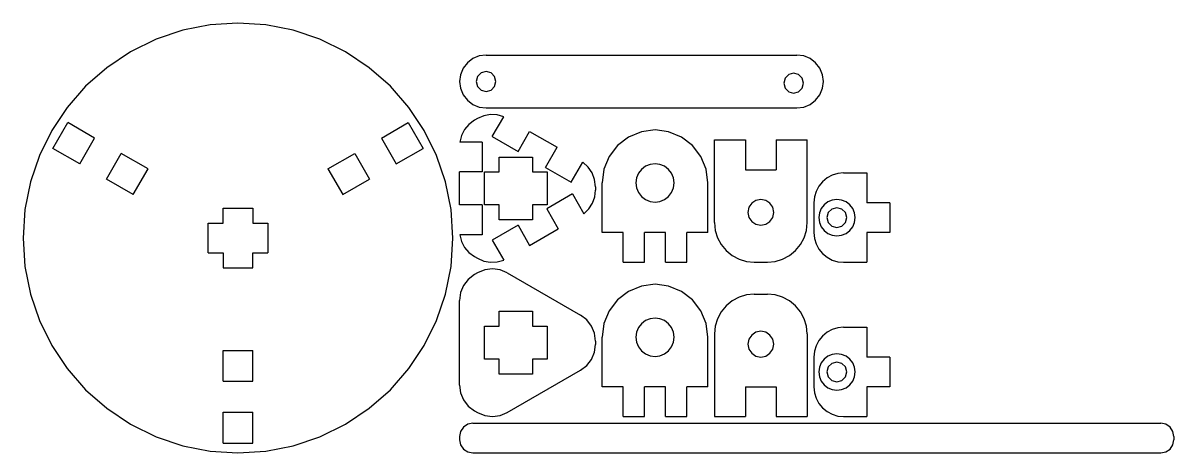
# Model space of a CAD drawing. Extents: x -1 to 335, y 295 to 814.
# Drawn here: x 161.4 to 335.4, y 353.5 to 418.5 of the extents above; entities that cross this region are included whole.
import ezdxf

# ---------------------------------------------------------------- set-up
doc = ezdxf.new("R2010")
doc.units = 0

msp = doc.modelspace()

# ---------------------------------------------------------------- linework, layer by layer
at = {"layer": 'VISIBLE'}
for p, q in [((189.682778, 418.195864), (185.538244, 417.379456)), ((193.882, 418.468), (189.682778, 418.195864)), ((198.081222, 418.195864), (193.882, 418.468)), ((202.225756, 417.379456), (198.081222, 418.195864)), ((181.503089, 416.018777), (177.632, 414.113826)), ((185.538244, 417.379456), (181.503089, 416.018777)), ((206.260911, 416.018777), (202.225756, 417.379456)), ((210.132, 414.113826), (206.260911, 416.018777)), ((177.632, 414.113826), (174.046719, 411.71384)), ((213.717281, 411.71384), (210.132, 414.113826)), ((228.559652, 412.462607), (227.917907, 411.627995)), ((229.382005, 413.092094), (228.559652, 412.462607)), ((230.338332, 413.489533), (229.382005, 413.092094)), ((231.382, 413.628), (230.338332, 413.489533)), ((231.382, 413.628), (278.381, 413.628)), ((279.425668, 413.489528), (278.382, 413.62799)), ((280.381995, 413.092093), (279.425668, 413.489528)), ((281.204348, 412.462607), (280.381995, 413.092093)), ((281.846093, 411.627995), (281.204348, 412.462607)), ((174.046719, 411.71384), (170.850759, 408.899633)), ((216.913241, 408.899633), (213.717281, 411.71384)), ((227.515984, 410.654921), (227.38201, 409.628)), ((227.917907, 411.627995), (227.515984, 410.654921)), ((230.632, 410.927038), (230.082962, 410.378)), ((231.382, 411.128), (230.632, 410.927038)), ((232.132, 410.927038), (231.382, 411.128)), ((232.681038, 410.378), (232.132, 410.927038)), ((277.132, 410.677038), (276.582962, 410.128)), ((277.882, 410.878), (277.132, 410.677038)), ((278.632, 410.677038), (277.882, 410.878)), ((279.181038, 410.128), (278.632, 410.677038)), ((282.248016, 410.654921), (281.846093, 411.627995)), ((282.38199, 409.628), (282.248016, 410.654921)), ((227.38201, 409.628), (227.515984, 408.601079)), ((230.082962, 410.378), (229.882, 409.628)), ((229.882, 409.628), (230.082962, 408.878)), ((232.882, 409.628), (232.681038, 410.378)), ((232.681038, 408.878), (232.882, 409.628)), ((232.882, 409.628), (232.882, 409.628)), ((276.582962, 410.128), (276.382, 409.378)), ((276.382, 409.378), (276.582962, 408.628)), ((279.382, 409.378), (279.181038, 410.128)), ((279.181038, 408.628), (279.382, 409.378)), ((279.382, 409.378), (279.382, 409.378)), ((282.248016, 408.601079), (282.38199, 409.628)), ((170.850759, 408.899633), (168.071462, 405.718565)), ((219.692538, 405.718565), (216.913241, 408.899633)), ((227.515984, 408.601079), (227.917907, 407.628005)), ((227.917907, 407.628005), (228.559652, 406.793393)), ((230.082962, 408.878), (230.632, 408.328962)), ((230.632, 408.328962), (231.382, 408.128)), ((231.382, 408.128), (232.132, 408.328962)), ((232.132, 408.328962), (232.681038, 408.878)), ((276.582962, 408.628), (277.132, 408.078962)), ((277.132, 408.078962), (277.882, 407.878)), ((277.882, 407.878), (278.632, 408.078962)), ((278.632, 408.078962), (279.181038, 408.628)), ((281.204348, 406.793393), (281.846093, 407.628005)), ((281.846093, 407.628005), (282.248016, 408.601079)), ((168.071462, 405.718565), (165.736174, 402.218)), ((222.027826, 402.218), (219.692538, 405.718565)), ((228.559652, 406.793393), (229.382005, 406.163907)), ((229.382005, 406.163907), (230.338332, 405.766472)), ((230.338332, 405.766472), (231.382, 405.62801)), ((231.382, 405.629), (278.381, 405.629)), ((278.382, 405.628), (279.425668, 405.766467)), ((279.425668, 405.766467), (280.381995, 406.163906)), ((280.381995, 406.163906), (281.204348, 406.793393)), ((229.632, 403.762), (228.803034, 403.146682)), ((230.088, 404.026), (229.632, 403.762)), ((231.035397, 404.436139), (230.088, 404.026)), ((232.038306, 404.618637), (231.035397, 404.436139)), ((233.056563, 404.570816), (232.038306, 404.618637)), ((232.32, 401.294), (234.05, 404.29)), ((234.05, 404.29), (233.056563, 404.570816)), ((165.736174, 402.218), (163.87224, 398.445299)), ((165.91, 399.52), (168.16, 403.417)), ((172.202, 401.084), (168.16, 403.417)), ((215.562, 401.084), (219.604, 403.417)), ((219.604, 403.417), (221.854, 399.52)), ((223.89176, 398.445299), (222.027826, 402.218)), ((228.143441, 402.369446), (227.675628, 401.463737)), ((228.803034, 403.146682), (228.143441, 402.369446)), ((236.217, 399.044), (237.967, 402.075)), ((237.967, 402.075), (242.115, 399.68)), ((254.872155, 402.030041), (252.926005, 401.226195)), ((256.926, 402.29799), (254.872155, 402.030041)), ((258.979845, 402.030041), (256.926, 402.29799)), ((260.925995, 401.226195), (258.979845, 402.030041)), ((169.952, 397.186), (172.202, 401.084)), ((215.562, 401.084), (217.812, 397.186)), ((227.675628, 401.463737), (227.422, 400.463)), ((230.782, 400.463), (227.422, 400.463)), ((230.782, 400.463), (230.782, 395.964)), ((232.32, 401.294), (236.217, 399.044)), ((252.926005, 401.226195), (251.256778, 399.942703)), ((262.595222, 399.942703), (260.925995, 401.226195)), ((265.927, 388.298), (265.927, 400.798)), ((265.927, 400.798), (270.592, 400.798)), ((270.592, 400.798), (270.592, 396.298)), ((275.259, 400.798), (275.259, 396.298)), ((275.259, 400.798), (279.926, 400.798)), ((279.926, 388.298), (279.926, 400.798)), ((169.952, 397.186), (165.91, 399.52)), ((173.993, 394.853), (176.243, 398.75)), ((180.284, 396.417), (176.243, 398.75)), ((207.479, 396.417), (211.521, 398.75)), ((211.521, 398.75), (213.771, 394.853)), ((217.812, 397.186), (221.854, 399.52)), ((240.365, 396.649), (242.115, 399.68)), ((251.256778, 399.942703), (249.997805, 398.297995)), ((263.854196, 398.297995), (262.595222, 399.942703)), ((163.87224, 398.445299), (162.507003, 394.447824)), ((225.256997, 394.447824), (223.89176, 398.445299)), ((233.382, 398.213), (238.382, 398.213)), ((233.382, 395.964), (233.382, 398.213)), ((238.382, 398.213), (238.382, 395.964)), ((244.262, 394.399), (246.004, 397.415)), ((246.812391, 396.690249), (246.004, 397.415)), ((249.997805, 398.297995), (249.202933, 396.385339)), ((255.476, 396.809474), (254.870905, 396.344207)), ((256.18148, 397.100868), (255.476, 396.809474)), ((256.926, 397.198), (256.18148, 397.100868)), ((257.67052, 397.100868), (256.926, 397.198)), ((258.376, 396.809474), (257.67052, 397.100868)), ((258.981095, 396.344207), (258.376, 396.809474)), ((264.649071, 396.385339), (263.854196, 398.297995)), ((178.034, 392.52), (180.284, 396.417)), ((207.479, 396.417), (209.729, 392.52)), ((227.382, 390.963), (227.382, 395.964)), ((230.782, 395.964), (227.382, 395.964)), ((231.132, 390.963), (231.132, 395.964)), ((231.132, 395.964), (233.382, 395.964)), ((238.382, 395.964), (240.632, 395.964)), ((240.365, 396.649), (244.262, 394.399)), ((240.632, 395.964), (240.632, 390.963)), ((247.416597, 395.80635), (246.812391, 396.690249)), ((247.795005, 394.804775), (247.416597, 395.80635)), ((249.202933, 396.385339), (248.92601, 394.298)), ((254.126385, 395.054661), (254.026, 394.298)), ((254.414526, 395.748), (254.126385, 395.054661)), ((254.870905, 396.344207), (254.414526, 395.748)), ((259.437474, 395.748), (258.981095, 396.344207)), ((259.725615, 395.054661), (259.437474, 395.748)), ((259.826, 394.298), (259.725615, 395.054661)), ((264.926, 394.298), (264.649071, 396.385339)), ((270.592, 396.298), (275.259, 396.298)), ((282.929395, 395.04195), (282.244017, 394.479983)), ((283.703923, 395.455461), (282.929395, 395.04195)), ((284.543993, 395.710736), (283.703923, 395.455461)), ((285.426, 395.798), (284.543993, 395.710736)), ((285.427, 395.798), (288.927, 395.798)), ((288.927, 395.798), (288.927, 391.298)), ((162.507003, 394.447824), (161.667808, 390.272937)), ((178.034, 392.52), (173.993, 394.853)), ((209.729, 392.52), (213.771, 394.853)), ((226.096192, 390.272937), (225.256997, 394.447824)), ((247.926, 393.727), (247.795005, 394.804775)), ((247.926, 393.727), (247.926, 393.2)), ((248.926, 386.798), (248.926, 394.298)), ((254.026, 394.298), (254.126385, 393.541339)), ((254.126385, 393.541339), (254.414526, 392.848)), ((259.437474, 392.848), (259.725615, 393.541339)), ((259.725615, 393.541339), (259.826, 394.298)), ((259.826, 394.298), (259.826, 394.298)), ((264.927, 386.798), (264.927, 394.298)), ((281.68205, 393.794605), (281.268539, 393.020077)), ((282.244017, 394.479983), (281.68205, 393.794605)), ((244.444, 392.633), (240.547, 390.383)), ((244.444, 392.633), (246.174, 389.637)), ((247.464208, 391.214825), (247.807535, 392.174551)), ((247.807535, 392.174551), (247.926, 393.2)), ((254.414526, 392.848), (254.870905, 392.251793)), ((254.870905, 392.251793), (255.476, 391.786526)), ((255.476, 391.786526), (256.18148, 391.495132)), ((257.67052, 391.495132), (258.376, 391.786526)), ((258.376, 391.786526), (258.981095, 392.251793)), ((258.981095, 392.251793), (259.437474, 392.848)), ((272.166972, 391.644759), (271.547142, 391.226858)), ((272.926, 391.798), (272.166972, 391.644759)), ((273.685028, 391.644759), (272.926, 391.798)), ((274.304858, 391.226858), (273.685028, 391.644759)), ((281.013264, 392.180007), (280.926, 391.298)), ((281.268539, 393.020077), (281.013264, 392.180007)), ((283.71999, 391.705892), (283.051, 391.42957)), ((284.426, 391.798), (283.71999, 391.705892)), ((285.13201, 391.705892), (284.426, 391.798)), ((285.801, 391.42957), (285.13201, 391.705892)), ((161.667808, 390.272937), (161.382, 385.968)), ((191.632, 388.218), (191.632, 390.468)), ((191.632, 390.468), (196.132, 390.468)), ((196.132, 390.468), (196.132, 388.218)), ((226.382, 385.968), (226.096192, 390.272937)), ((230.782, 390.963), (227.382, 390.963)), ((230.782, 390.963), (230.782, 386.463)), ((233.382, 390.963), (231.132, 390.963)), ((233.382, 388.713), (233.382, 390.963)), ((238.382, 390.963), (238.382, 388.713)), ((240.632, 390.963), (238.382, 390.963)), ((240.547, 390.383), (242.297, 387.352)), ((246.174, 389.637), (246.913777, 390.356937)), ((246.913777, 390.356937), (247.464208, 391.214825)), ((256.18148, 391.495132), (256.926, 391.398)), ((256.926, 391.398), (257.67052, 391.495132)), ((271.129241, 390.607028), (270.976, 389.848)), ((270.976, 389.848), (271.129241, 389.088972)), ((271.547142, 391.226858), (271.129241, 390.607028)), ((274.722759, 390.607028), (274.304858, 391.226858)), ((274.876, 389.848), (274.722759, 390.607028)), ((274.722759, 389.088972), (274.876, 389.848)), ((274.876, 389.848), (274.876, 389.848)), ((280.926, 391.298), (280.926, 386.798)), ((281.771193, 389.765524), (281.676, 389.048)), ((282.04443, 390.423), (281.771193, 389.765524)), ((282.477203, 390.988369), (282.04443, 390.423)), ((283.051, 391.42957), (282.477203, 390.988369)), ((283.126962, 389.798), (282.926, 389.048)), ((283.676, 390.347038), (283.126962, 389.798)), ((284.426, 390.548), (283.676, 390.347038)), ((285.176, 390.347038), (284.426, 390.548)), ((285.725038, 389.798), (285.176, 390.347038)), ((285.926, 389.048), (285.725038, 389.798)), ((286.374797, 390.988369), (285.801, 391.42957)), ((286.80757, 390.423), (286.374797, 390.988369)), ((287.080807, 389.765524), (286.80757, 390.423)), ((287.176, 389.048), (287.080807, 389.765524)), ((292.425, 391.298), (288.927, 391.298)), ((292.425, 391.298), (292.425, 386.798)), ((189.382, 388.218), (191.632, 388.218)), ((189.382, 383.718), (189.382, 388.218)), ((196.132, 388.218), (198.382, 388.218)), ((198.382, 388.218), (198.382, 383.718)), ((238.382, 388.713), (233.382, 388.713)), ((265.926, 388.298), (266.042352, 387.121991)), ((271.129241, 389.088972), (271.547142, 388.469142)), ((271.547142, 388.469142), (272.166972, 388.051241)), ((272.166972, 388.051241), (272.926, 387.898)), ((272.926, 387.898), (273.685028, 388.051241)), ((273.685028, 388.051241), (274.304858, 388.469142)), ((274.304858, 388.469142), (274.722759, 389.088972)), ((279.809648, 387.121991), (279.926, 388.298)), ((281.676, 389.048), (281.771193, 388.330476)), ((281.771193, 388.330476), (282.04443, 387.673)), ((282.926, 389.048), (283.126962, 388.298)), ((283.126962, 388.298), (283.676, 387.748962)), ((285.176, 387.748962), (285.725038, 388.298)), ((285.725038, 388.298), (285.926, 389.048)), ((285.926, 389.048), (285.926, 389.048)), ((286.80757, 387.673), (287.080807, 388.330476)), ((287.080807, 388.330476), (287.176, 389.048)), ((287.176, 389.048), (287.176, 389.048)), ((230.782, 386.463), (227.422, 386.463)), ((227.422, 386.463), (227.675628, 385.462263)), ((236.217, 387.883), (232.32, 385.633)), ((236.217, 387.883), (237.967, 384.852)), ((237.967, 384.852), (242.297, 387.352)), ((252.126, 386.798), (248.926, 386.798)), ((252.126, 382.298), (252.126, 386.798)), ((258.526, 386.798), (255.326, 386.798)), ((255.326, 382.298), (255.326, 386.798)), ((258.526, 382.298), (258.526, 386.798)), ((264.927, 386.798), (261.726, 386.798)), ((261.726, 382.298), (261.726, 386.798)), ((266.042352, 387.121991), (266.38272, 386.001898)), ((279.46928, 386.001898), (279.809648, 387.121991)), ((280.926, 386.798), (281.013264, 385.915993)), ((282.04443, 387.673), (282.477203, 387.107631)), ((282.477203, 387.107631), (283.051, 386.66643)), ((283.051, 386.66643), (283.71999, 386.390108)), ((283.676, 387.748962), (284.426, 387.548)), ((283.71999, 386.390108), (284.426, 386.298)), ((284.426, 387.548), (285.176, 387.748962)), ((284.426, 386.298), (285.13201, 386.390108)), ((285.13201, 386.390108), (285.801, 386.66643)), ((285.801, 386.66643), (286.374797, 387.107631)), ((286.374797, 387.107631), (286.80757, 387.673)), ((292.425, 386.798), (288.927, 386.798)), ((288.927, 386.798), (288.927, 382.298)), ((161.382, 385.968), (161.667808, 381.663063)), ((226.096192, 381.663063), (226.382, 385.968)), ((226.382, 385.968), (226.382, 385.968)), ((227.675628, 385.462263), (228.143441, 384.556554)), ((228.143441, 384.556554), (228.803034, 383.779318)), ((232.32, 385.633), (234.05, 382.637)), ((266.38272, 386.001898), (266.934067, 384.969195)), ((266.934067, 384.969195), (267.683356, 384.055356)), ((278.168644, 384.055356), (278.917933, 384.969195)), ((278.917933, 384.969195), (279.46928, 386.001898)), ((281.013264, 385.915993), (281.268539, 385.075923)), ((281.268539, 385.075923), (281.68205, 384.301395)), ((189.382, 383.718), (191.632, 383.718)), ((191.632, 383.718), (191.632, 381.468)), ((196.132, 383.718), (198.382, 383.718)), ((196.132, 381.468), (196.132, 383.718)), ((228.803034, 383.779318), (229.632, 383.164)), ((229.632, 383.164), (230.088, 382.901)), ((230.088, 382.901), (231.035397, 382.490861)), ((267.683356, 384.055356), (268.597195, 383.306067)), ((268.597195, 383.306067), (269.629898, 382.75472)), ((276.222102, 382.75472), (277.254805, 383.306067)), ((277.254805, 383.306067), (278.168644, 384.055356)), ((281.68205, 384.301395), (282.244017, 383.616017)), ((282.244017, 383.616017), (282.929395, 383.05405)), ((282.929395, 383.05405), (283.703923, 382.640539)), ((161.667808, 381.663063), (162.507003, 377.488176)), ((191.632, 381.468), (196.132, 381.468)), ((225.256997, 377.488176), (226.096192, 381.663063)), ((231.182711, 381.148165), (230.088, 380.696)), ((231.035397, 382.490861), (232.038306, 382.308363)), ((232.338, 381.298887), (231.182711, 381.148165)), ((232.038306, 382.308363), (233.056563, 382.356184)), ((233.493289, 381.148165), (232.338, 381.298887)), ((233.056563, 382.356184), (234.05, 382.637)), ((234.588, 380.696), (233.493289, 381.148165)), ((252.126, 382.298), (255.326, 382.298)), ((258.526, 382.298), (261.726, 382.298)), ((269.629898, 382.75472), (270.749991, 382.414352)), ((270.749991, 382.414352), (271.926, 382.298)), ((271.925, 382.298), (273.925, 382.298)), ((273.926, 382.298), (275.102009, 382.414352)), ((275.102009, 382.414352), (276.222102, 382.75472)), ((283.703923, 382.640539), (284.543993, 382.385264)), ((284.543993, 382.385264), (285.426, 382.298)), ((285.427, 382.298), (288.927, 382.298)), ((228.693079, 379.710056), (227.984913, 378.784936)), ((229.632, 380.432), (228.693079, 379.710056)), ((230.088, 380.696), (229.632, 380.432)), ((234.588, 380.696), (245.676, 374.294)), ((227.537791, 377.709098), (227.382, 376.535)), ((227.984913, 378.784936), (227.537791, 377.709098)), ((252.926005, 377.896195), (251.256778, 376.612703)), ((254.872155, 378.700041), (252.926005, 377.896195)), ((256.926, 378.96799), (254.872155, 378.700041)), ((258.979845, 378.700041), (256.926, 378.96799)), ((260.925995, 377.896195), (258.979845, 378.700041)), ((262.595222, 376.612703), (260.925995, 377.896195)), ((162.507003, 377.488176), (163.87224, 373.490701)), ((223.89176, 373.490701), (225.256997, 377.488176)), ((227.382, 363.732), (227.382, 376.535)), ((251.256778, 376.612703), (249.997805, 374.967995)), ((263.854196, 374.967995), (262.595222, 376.612703)), ((268.597195, 376.459933), (267.683356, 375.710644)), ((269.629898, 377.01128), (268.597195, 376.459933)), ((270.749991, 377.351648), (269.629898, 377.01128)), ((271.926, 377.468), (270.749991, 377.351648)), ((271.925, 377.468), (273.925, 377.468)), ((275.102009, 377.351648), (273.926, 377.468)), ((276.222102, 377.01128), (275.102009, 377.351648)), ((277.254805, 376.459933), (276.222102, 377.01128)), ((278.168644, 375.710644), (277.254805, 376.459933)), ((233.382, 374.883), (238.382, 374.883)), ((233.382, 372.633), (233.382, 374.883)), ((238.382, 374.883), (238.382, 372.633)), ((246.615102, 373.571875), (245.676, 374.294)), ((249.997805, 374.967995), (249.202933, 373.055339)), ((264.649071, 373.055339), (263.854196, 374.967995)), ((266.934067, 374.796805), (266.38272, 373.764102)), ((267.683356, 375.710644), (266.934067, 374.796805)), ((278.917933, 374.796805), (278.168644, 375.710644)), ((279.46928, 373.764102), (278.917933, 374.796805)), ((163.87224, 373.490701), (165.736174, 369.718)), ((222.027826, 369.718), (223.89176, 373.490701)), ((231.132, 372.633), (233.382, 372.633)), ((231.132, 367.633), (231.132, 372.633)), ((238.382, 372.633), (240.632, 372.633)), ((240.632, 372.633), (240.632, 367.633)), ((247.323337, 372.646503), (246.615102, 373.571875)), ((247.770404, 371.57038), (247.323337, 372.646503)), ((249.202933, 373.055339), (248.92601, 370.968)), ((254.414526, 372.418), (254.126385, 371.724661)), ((254.870905, 373.014207), (254.414526, 372.418)), ((255.476, 373.479474), (254.870905, 373.014207)), ((256.18148, 373.770868), (255.476, 373.479474)), ((256.926, 373.868), (256.18148, 373.770868)), ((257.67052, 373.770868), (256.926, 373.868)), ((258.376, 373.479474), (257.67052, 373.770868)), ((258.981095, 373.014207), (258.376, 373.479474)), ((259.437474, 372.418), (258.981095, 373.014207)), ((259.725615, 371.724661), (259.437474, 372.418)), ((264.926, 370.968), (264.649071, 373.055339)), ((266.042352, 372.644009), (265.926, 371.468)), ((266.38272, 373.764102), (266.042352, 372.644009)), ((279.809648, 372.644009), (279.46928, 373.764102)), ((279.926, 371.468), (279.809648, 372.644009)), ((284.543993, 372.380736), (283.703923, 372.125461)), ((285.426, 372.468), (284.543993, 372.380736)), ((285.427, 372.468), (288.927, 372.468)), ((288.927, 372.468), (288.927, 367.968)), ((247.926, 370.396), (247.770404, 371.57038)), ((248.926, 363.468), (248.926, 370.968)), ((254.126385, 371.724661), (254.026, 370.968)), ((254.026, 370.968), (254.126385, 370.211339)), ((259.826, 370.968), (259.725615, 371.724661)), ((259.725615, 370.211339), (259.826, 370.968)), ((259.826, 370.968), (259.826, 370.968)), ((264.927, 363.468), (264.927, 370.968)), ((265.927, 371.468), (265.927, 358.968)), ((271.129241, 370.677028), (270.976, 369.918)), ((271.547142, 371.296858), (271.129241, 370.677028)), ((272.166972, 371.714759), (271.547142, 371.296858)), ((272.926, 371.868), (272.166972, 371.714759)), ((273.685028, 371.714759), (272.926, 371.868)), ((274.304858, 371.296858), (273.685028, 371.714759)), ((274.722759, 370.677028), (274.304858, 371.296858)), ((274.876, 369.918), (274.722759, 370.677028)), ((279.926, 371.468), (279.926, 358.968)), ((282.244017, 371.149983), (281.68205, 370.464605)), ((282.929395, 371.71195), (282.244017, 371.149983)), ((283.703923, 372.125461), (282.929395, 371.71195)), ((165.736174, 369.718), (168.071462, 366.217435)), ((191.632, 364.302), (191.632, 368.968)), ((191.632, 368.968), (196.132, 368.968)), ((196.132, 364.302), (196.132, 368.968)), ((219.692538, 366.217435), (222.027826, 369.718)), ((247.770209, 368.695902), (247.926, 369.87)), ((247.926, 370.396), (247.926, 369.87)), ((254.126385, 370.211339), (254.414526, 369.518)), ((254.414526, 369.518), (254.870905, 368.921793)), ((254.870905, 368.921793), (255.476, 368.456526)), ((258.376, 368.456526), (258.981095, 368.921793)), ((258.981095, 368.921793), (259.437474, 369.518)), ((259.437474, 369.518), (259.725615, 370.211339)), ((270.976, 369.918), (271.129241, 369.158972)), ((271.129241, 369.158972), (271.547142, 368.539142)), ((274.304858, 368.539142), (274.722759, 369.158972)), ((274.722759, 369.158972), (274.876, 369.918)), ((274.876, 369.918), (274.876, 369.918)), ((281.268539, 369.690077), (281.013264, 368.850007)), ((281.68205, 370.464605), (281.268539, 369.690077)), ((233.382, 367.633), (231.132, 367.633)), ((233.382, 365.383), (233.382, 367.633)), ((238.382, 367.633), (238.382, 365.383)), ((240.632, 367.633), (238.382, 367.633)), ((246.614921, 366.694944), (247.323087, 367.620064)), ((247.323087, 367.620064), (247.770209, 368.695902)), ((255.476, 368.456526), (256.18148, 368.165132)), ((256.18148, 368.165132), (256.926, 368.068)), ((256.926, 368.068), (257.67052, 368.165132)), ((257.67052, 368.165132), (258.376, 368.456526)), ((271.547142, 368.539142), (272.166972, 368.121241)), ((272.166972, 368.121241), (272.926, 367.968)), ((272.926, 367.968), (273.685028, 368.121241)), ((273.685028, 368.121241), (274.304858, 368.539142)), ((281.013264, 368.850007), (280.926, 367.968)), ((280.926, 367.968), (280.926, 363.468)), ((282.477203, 367.658369), (282.04443, 367.093)), ((283.051, 368.09957), (282.477203, 367.658369)), ((283.71999, 368.375892), (283.051, 368.09957)), ((284.426, 367.218), (283.676, 367.017038)), ((284.426, 368.468), (283.71999, 368.375892)), ((285.13201, 368.375892), (284.426, 368.468)), ((285.176, 367.017038), (284.426, 367.218)), ((285.801, 368.09957), (285.13201, 368.375892)), ((286.374797, 367.658369), (285.801, 368.09957)), ((286.80757, 367.093), (286.374797, 367.658369)), ((292.425, 367.968), (288.927, 367.968)), ((292.425, 367.968), (292.425, 363.468)), ((168.071462, 366.217435), (170.850759, 363.036367)), ((216.913241, 363.036367), (219.692538, 366.217435)), ((234.588, 359.571), (245.676, 365.973)), ((245.676, 365.973), (246.614921, 366.694944)), ((281.771193, 366.435524), (281.676, 365.718)), ((281.676, 365.718), (281.771193, 365.000476)), ((282.04443, 367.093), (281.771193, 366.435524)), ((283.126962, 366.468), (282.926, 365.718)), ((282.926, 365.718), (283.126962, 364.968)), ((283.676, 367.017038), (283.126962, 366.468)), ((285.725038, 366.468), (285.176, 367.017038)), ((285.926, 365.718), (285.725038, 366.468)), ((285.725038, 364.968), (285.926, 365.718)), ((285.926, 365.718), (285.926, 365.718)), ((287.080807, 366.435524), (286.80757, 367.093)), ((287.176, 365.718), (287.080807, 366.435524)), ((287.080807, 365.000476), (287.176, 365.718)), ((287.176, 365.718), (287.176, 365.718)), ((191.632, 364.302), (196.132, 364.302)), ((227.382, 363.731), (227.537791, 362.556902)), ((238.382, 365.383), (233.382, 365.383)), ((281.771193, 365.000476), (282.04443, 364.343)), ((282.04443, 364.343), (282.477203, 363.777631)), ((282.477203, 363.777631), (283.051, 363.33643)), ((283.126962, 364.968), (283.676, 364.418962)), ((283.676, 364.418962), (284.426, 364.218)), ((284.426, 364.218), (285.176, 364.418962)), ((285.176, 364.418962), (285.725038, 364.968)), ((285.801, 363.33643), (286.374797, 363.777631)), ((286.374797, 363.777631), (286.80757, 364.343)), ((286.80757, 364.343), (287.080807, 365.000476)), ((170.850759, 363.036367), (174.046719, 360.22216)), ((213.717281, 360.22216), (216.913241, 363.036367)), ((227.537791, 362.556902), (227.984913, 361.481064)), ((252.126, 363.468), (248.926, 363.468)), ((252.126, 358.968), (252.126, 363.468)), ((258.526, 363.468), (255.326, 363.468)), ((255.326, 358.968), (255.326, 363.468)), ((258.526, 358.968), (258.526, 363.468)), ((261.726, 358.968), (261.726, 363.468)), ((264.927, 363.468), (261.726, 363.468)), ((270.592, 363.468), (270.592, 358.968)), ((270.592, 363.468), (275.259, 363.468)), ((275.259, 363.468), (275.259, 358.968)), ((280.926, 363.468), (281.013264, 362.585993)), ((281.013264, 362.585993), (281.268539, 361.745923)), ((283.051, 363.33643), (283.71999, 363.060108)), ((283.71999, 363.060108), (284.426, 362.968)), ((284.426, 362.968), (285.13201, 363.060108)), ((285.13201, 363.060108), (285.801, 363.33643)), ((292.425, 363.468), (288.927, 363.468)), ((288.927, 363.468), (288.927, 358.968)), ((174.046719, 360.22216), (177.632, 357.822174)), ((210.132, 357.822174), (213.717281, 360.22216)), ((227.984913, 361.481064), (228.693079, 360.555944)), ((228.693079, 360.555944), (229.632, 359.834)), ((281.268539, 361.745923), (281.68205, 360.971395)), ((281.68205, 360.971395), (282.244017, 360.286017)), ((282.244017, 360.286017), (282.929395, 359.72405)), ((191.632, 354.968), (191.632, 359.635)), ((191.632, 359.635), (196.132, 359.635)), ((196.132, 354.968), (196.132, 359.635)), ((229.632, 359.834), (230.088, 359.571)), ((230.088, 359.571), (231.182711, 359.118835)), ((231.182711, 359.118835), (232.338, 358.968113)), ((232.338, 358.968113), (233.493289, 359.118835)), ((233.493289, 359.118835), (234.588, 359.571)), ((252.126, 358.968), (255.326, 358.968)), ((258.526, 358.968), (261.726, 358.968)), ((265.927, 358.968), (270.592, 358.968)), ((275.259, 358.968), (279.926, 358.968)), ((282.929395, 359.72405), (283.703923, 359.310539)), ((283.703923, 359.310539), (284.543993, 359.055264)), ((284.543993, 359.055264), (285.426, 358.968)), ((285.427, 358.968), (288.927, 358.968)), ((177.632, 357.822174), (181.503089, 355.917223)), ((206.260911, 355.917223), (210.132, 357.822174)), ((227.534241, 356.733367), (227.382, 355.968)), ((227.967786, 357.382214), (227.534241, 356.733367)), ((228.616633, 357.815759), (227.967786, 357.382214)), ((229.382, 357.968), (228.616633, 357.815759)), ((229.382, 357.968), (333.383, 357.968)), ((334.147367, 357.815759), (333.382, 357.968)), ((334.796214, 357.382214), (334.147367, 357.815759)), ((335.229759, 356.733367), (334.796214, 357.382214)), ((335.382, 355.968), (335.229759, 356.733367)), ((181.503089, 355.917223), (185.538244, 354.556544)), ((191.632, 354.968), (196.132, 354.968)), ((202.225756, 354.556544), (206.260911, 355.917223)), ((227.382, 355.968), (227.382, 355.468)), ((227.382, 355.468), (227.534241, 354.702633)), ((335.229759, 354.702633), (335.382, 355.468)), ((335.383, 355.968), (335.383, 355.468)), ((185.538244, 354.556544), (189.682778, 353.740136)), ((189.682778, 353.740136), (193.882, 353.468)), ((193.882, 353.468), (198.081222, 353.740136)), ((198.081222, 353.740136), (202.225756, 354.556544)), ((227.534241, 354.702633), (227.967786, 354.053786)), ((227.967786, 354.053786), (228.616633, 353.620241)), ((228.616633, 353.620241), (229.382, 353.468)), ((229.382, 353.468), (333.383, 353.468)), ((333.382, 353.468), (334.147367, 353.620241)), ((334.147367, 353.620241), (334.796214, 354.053786)), ((334.796214, 354.053786), (335.229759, 354.702633))]:
    msp.add_line(p, q, dxfattribs=at)

doc.saveas('drawing.dxf')
